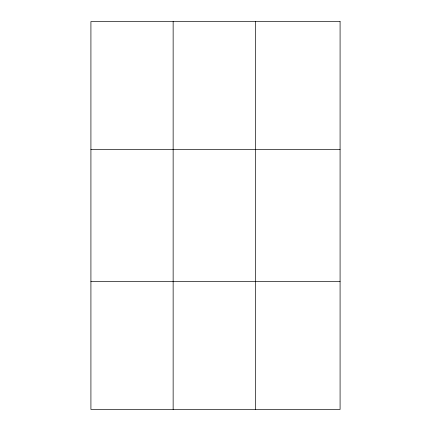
<?xml version="1.0" encoding="UTF-8"?>
<svg xmlns="http://www.w3.org/2000/svg" width="431" height="431" viewBox="0 0 431 431"><rect width="100%" height="100%" fill="white"/><g stroke="black" fill="none" stroke-linecap="round" stroke-linejoin="round"><path stroke-width="0.65" d="M173.143 21.55L173.143 409.45M255.367 21.55L255.367 409.45M90.919 149.557L340.081 149.557M90.919 281.443L340.081 281.443M340.081 21.55L340.081 409.45L90.919 409.45L90.919 21.55L340.081 21.55"/></g></svg>
